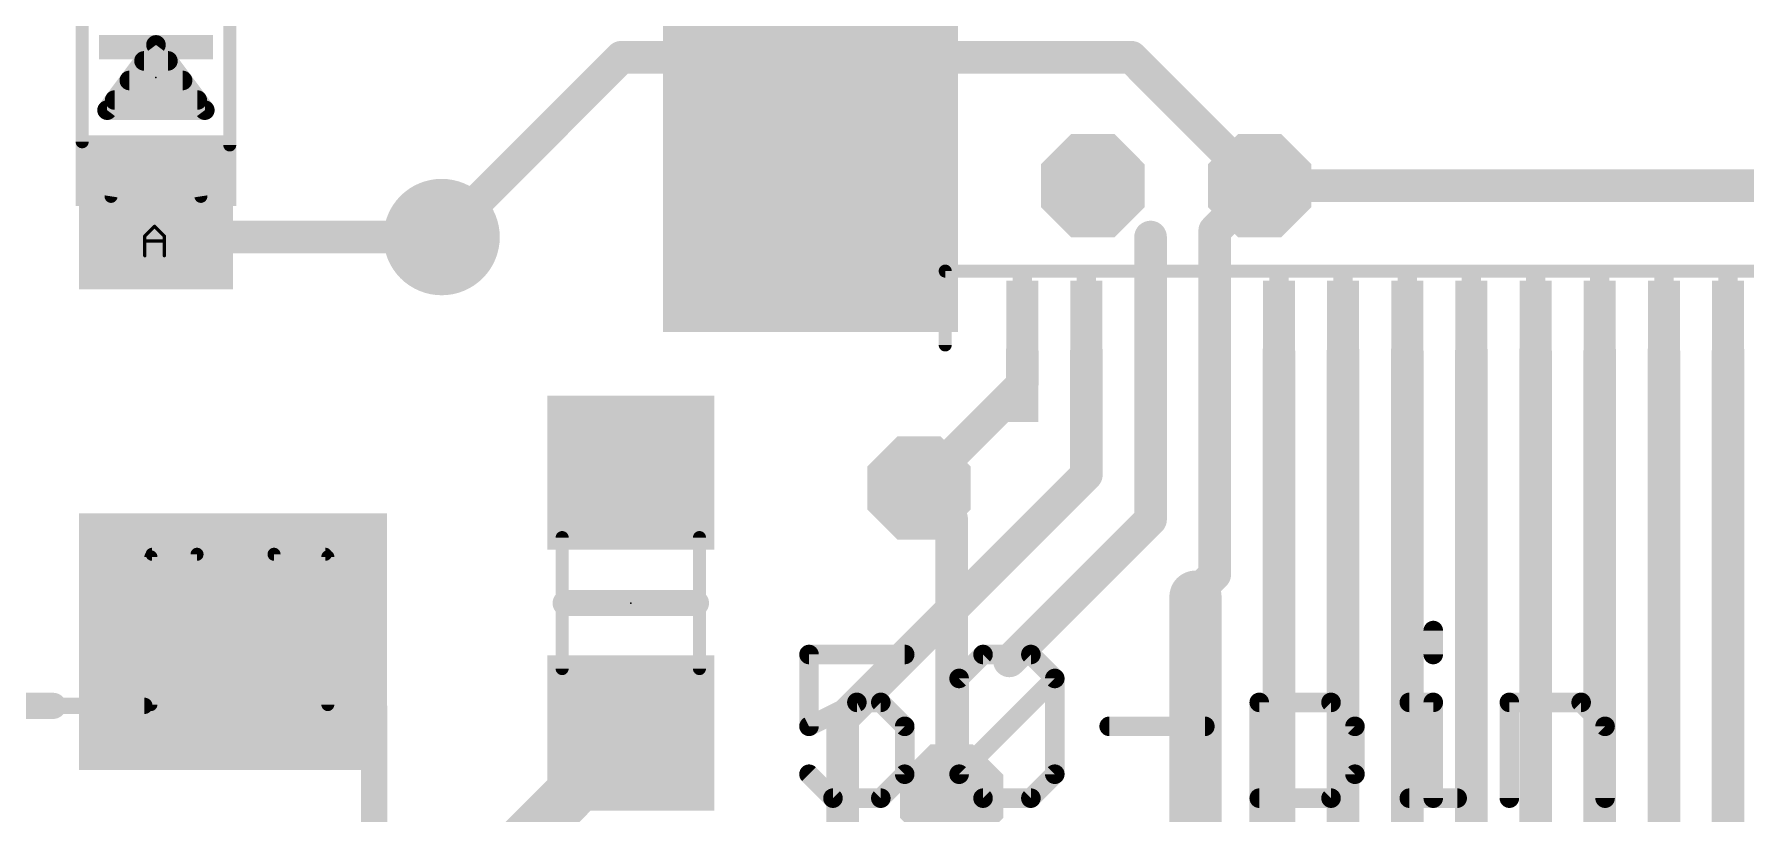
# Model space of a CAD drawing. Extents: x -14.2 to 48.4, y -5.3 to 35.
# Drawn here: x 6.73 to 20.07, y 14.56 to 20.63 of the extents above; entities that cross this region are included whole.
import ezdxf

# ---------------------------------------------------------------- set-up
doc = ezdxf.new("R2010")
doc.units = 0
for name, color, linetype in [('1', 12, 'CONTINUOUS'), ('16', 132, 'CONTINUOUS'), ('18', 110, 'CONTINUOUS'), ('21', 40, 'CONTINUOUS'), ('23', 40, 'CONTINUOUS'), ('51', 253, 'CONTINUOUS')]:
    doc.layers.add(name, color=color, linetype=linetype)

# ---------------------------------------------------------------- blocks, each defined once
blk = doc.blocks.new('RECT')
blk.add_solid([(-0.5, -0.5), (0.5, -0.5), (-0.5, 0.5), (0.5, 0.5)])
blk = doc.blocks.new('OCTAGONV')
at = {"const_width": 0.5}
blk.add_lwpolyline([(-0.25, -0.1036), (-0.25, 0.1036), (-0.1036, 0.25), (0.1036, 0.25), (0.25, 0.1036), (0.25, -0.1036), (0.1036, -0.25), (-0.1036, -0.25), (-0.25, -0.1036), (-0.25, 0.1036)], dxfattribs=at)
blk = doc.blocks.new('ROUNDV')
at = {"const_width": 0.5}
blk.add_lwpolyline([(0, -0.25, 1), (0, 0.25, 1), (0, -0.25)], format="xyb", dxfattribs=at)

msp = doc.modelspace()

# ---------------------------------------------------------------- linework, layer by layer
at = {"layer": '1'}
for points, const_width in [([(15.93, 19.1), (16.28, 19.45)], 0.254), ([(7.872, 19.05), (7.68, 19.242)], 0.254), ([(15.93, 18.16), (15.93, 19.1)], 0.254), ([(9.906, 19.05), (7.872, 19.05)], 0.254), ([(15.43, 18.16), (15.43, 19.05)], 0.254), ([(14.43, 18.16), (14.43, 17.9)], 0.254), ([(14.93, 17.2), (14.93, 18.16)], 0.254), ([(15.43, 16.85), (15.43, 18.16)], 0.254), ([(15.93, 16.423), (15.93, 18.16)], 0.254), ([(16.43, 18.16), (16.43, 4.89)], 0.254), ([(16.93, 4.89), (16.93, 18.16)], 0.254), ([(17.43, 18.16), (17.43, 4.89)], 0.254), ([(17.93, 4.89), (17.93, 18.16)], 0.254), ([(18.43, 18.16), (18.43, 4.89)], 0.254), ([(18.93, 4.89), (18.93, 18.16)], 0.254), ([(19.43, 18.16), (19.43, 4.89)], 0.254), ([(19.93, 4.89), (19.93, 18.16)], 0.254), ([(14.43, 17.9), (13.626, 17.096)], 0.254), ([(13.03, 15.3), (14.93, 17.2)], 0.254), ([(14.33, 15.75), (15.43, 16.85)], 0.254), ([(15.93, 16.423), (15.78, 16.273)], 0.254), ([(15.78, 11.95), (15.78, 16.25)], 0.4064), ([(15.78, 16.273), (15.78, 16.25)], 0.254), ([(11.38, 15.184), (10.48, 14.284)], 0.4064), ([(13.03, 11.65), (13.03, 15.3)], 0.254), ([(13.88, 11.7), (13.88, 14.696)], 0.254)]:
    msp.add_lwpolyline(points, dxfattribs=dict(at, const_width=const_width))
for points, const_width in [([(16.3249, 19.4051, 1), (16.2351, 19.4949)], 0.127), ([(7.7249, 19.2869, 1), (7.6351, 19.1971)], 0.127), ([(15.9935, 19.1, 1), (15.8665, 19.1)], 0.127), ([(15.8851, 19.1449, 1), (15.9749, 19.0551)], 0.127), ([(7.872, 19.1135, 1), (7.872, 18.9865)], 0.127), ([(7.8271, 19.0051, 1), (7.9169, 19.0949)], 0.127), ([(9.906, 18.9865, 1), (9.906, 19.1135)], 0.127), ([(15.4935, 19.05, 1), (15.3665, 19.05)], 0.127), ([(14.4935, 18.16, 1), (14.3665, 18.16)], 0.127), ([(14.9935, 18.16, 1), (14.8665, 18.16)], 0.127), ([(15.4935, 18.16, 1), (15.3665, 18.16)], 0.127), ([(15.9935, 18.16, 1), (15.8665, 18.16)], 0.127), ([(16.4935, 18.16, 1), (16.3665, 18.16)], 0.127), ([(16.9935, 18.16, 1), (16.8665, 18.16)], 0.127), ([(17.4935, 18.16, 1), (17.3665, 18.16)], 0.127), ([(17.9935, 18.16, 1), (17.8665, 18.16)], 0.127), ([(18.4935, 18.16, 1), (18.3665, 18.16)], 0.127), ([(18.9935, 18.16, 1), (18.8665, 18.16)], 0.127), ([(19.4935, 18.16, 1), (19.3665, 18.16)], 0.127), ([(19.9935, 18.16, 1), (19.8665, 18.16)], 0.127), ([(15.3665, 18.16, 1), (15.4935, 18.16)], 0.127), ([(15.8665, 18.16, 1), (15.9935, 18.16)], 0.127), ([(14.4749, 17.8551, 1), (14.3851, 17.9449)], 0.127), ([(14.3665, 17.9, 1), (14.4935, 17.9)], 0.127), ([(13.5811, 17.1409, 1), (13.6709, 17.0511)], 0.127), ([(14.8665, 17.2, 1), (14.9935, 17.2)], 0.127), ([(14.9749, 17.1551, 1), (14.8851, 17.2449)], 0.127), ([(15.4749, 16.8051, 1), (15.3851, 16.8949)], 0.127), ([(15.3665, 16.85, 1), (15.4935, 16.85)], 0.127), ([(15.9749, 16.3781, 1), (15.8851, 16.4679)], 0.127), ([(15.8816, 16.25, 1), (15.6784, 16.25)], 0.2032), ([(15.8665, 16.423, 1), (15.9935, 16.423)], 0.127), ([(15.8435, 16.273, 1), (15.7165, 16.273)], 0.127), ([(15.7351, 16.3179, 1), (15.8249, 16.2281)], 0.127), ([(15.7165, 16.25, 1), (15.8435, 16.25)], 0.127), ([(14.2851, 15.7949, 1), (14.3749, 15.7051)], 0.127), ([(11.4518, 15.1122, 1), (11.3082, 15.2558)], 0.2032), ([(13.0935, 15.3, 1), (12.9665, 15.3)], 0.127), ([(12.9851, 15.3449, 1), (13.0749, 15.2551)], 0.127), ([(13.9435, 14.696, 1), (13.8165, 14.696)], 0.127)]:
    msp.add_lwpolyline(points, format="xyb", dxfattribs=dict(at, const_width=const_width))
at = {"layer": '16', "const_width": 0.254}
for points in [[(11.306, 20.45), (9.906, 19.05)], [(15.28, 20.45), (11.306, 20.45)], [(15.28, 20.45), (16.28, 19.45)], [(27.425, 19.45), (16.28, 19.45)], [(13.638, 17.096), (13.626, 17.096)], [(13.88, 16.854), (13.638, 17.096)], [(13.88, 16.854), (13.88, 14.696)]]:
    msp.add_lwpolyline(points, dxfattribs=at)
at = {"layer": '16', "const_width": 0.127}
for points in [[(11.306, 20.5135, 1), (11.306, 20.3865)], [(11.3509, 20.4051, 1), (11.2611, 20.4949)], [(15.3249, 20.4949, 1), (15.2351, 20.4051)], [(15.28, 20.3865, 1), (15.28, 20.5135)], [(16.28, 19.5135, 1), (16.28, 19.3865)], [(16.2351, 19.4051, 1), (16.3249, 19.4949)], [(9.8611, 19.0949, 1), (9.9509, 19.0051)], [(13.626, 17.1595, 1), (13.626, 17.0325)], [(13.6829, 17.1409, 1), (13.5931, 17.0511)], [(13.638, 17.0325, 1), (13.638, 17.1595)], [(13.9435, 16.854, 1), (13.8165, 16.854)], [(13.8351, 16.8091, 1), (13.9249, 16.8989)], [(13.8165, 14.696, 1), (13.9435, 14.696)]]:
    msp.add_lwpolyline(points, format="xyb", dxfattribs=at)
at = {"layer": '21'}
for points, const_width in [([(7.68, 20.546), (7.299, 20.038)], 0.1524), ([(8.061, 20.038), (7.68, 20.546)], 0.1524), ([(7.5867, 20.4216), (7.7733, 20.4216)], 0.1524), ([(7.4724, 20.2692), (7.8876, 20.2692)], 0.1524), ([(7.3581, 20.1168), (8.0019, 20.1168)], 0.1524), ([(7.299, 20.038), (8.061, 20.038)], 0.1524), ([(11.888, 16.2), (10.872, 16.2)], 0.2032), ([(17.6327, 15.9862), (17.6327, 15.7998)], 0.1524), ([(13.5144, 15.7998), (12.7687, 15.7998)], 0.1524), ([(12.7687, 15.7998), (12.7687, 15.2405)], 0.1524), ([(13.9381, 15.6133), (14.1245, 15.7998)], 0.1524), ([(14.1245, 15.7998), (14.4974, 15.7998)], 0.1524), ([(14.4974, 15.7998), (14.6838, 15.6133)], 0.1524), ([(13.9381, 14.8676), (13.9381, 15.6133)], 0.1524), ([(13.9381, 14.8676), (14.6838, 15.6133)], 0.1524), ([(14.6838, 15.6133), (14.6838, 14.8676)], 0.1524), ([(4.18, 15.4), (6.88, 15.4)], 0.2032), ([(12.7687, 15.2405), (13.1416, 15.4269)], 0.1524), ([(13.1416, 15.4269), (13.328, 15.4269)], 0.1524), ([(13.328, 15.4269), (13.5144, 15.2405)], 0.1524), ([(16.2769, 14.3084), (16.2769, 15.4269)], 0.1524), ([(16.2769, 15.4269), (16.8362, 15.4269)], 0.1524), ([(16.8362, 15.4269), (17.0226, 15.2405)], 0.1524), ([(17.4463, 15.4269), (17.6327, 15.4269)], 0.1524), ([(17.6327, 15.4269), (17.6327, 14.6812)], 0.1524), ([(18.2259, 14.6812), (18.2259, 15.4269)], 0.1524), ([(18.2259, 15.4269), (18.7852, 15.4269)], 0.1524), ([(18.7852, 15.4269), (18.9716, 15.2405)], 0.1524), ([(13.5144, 15.2405), (13.5144, 14.8676)], 0.1524), ([(15.1075, 15.2405), (15.8532, 15.2405)], 0.1524), ([(17.0226, 15.2405), (17.0226, 14.8676)], 0.1524), ([(18.9716, 15.2405), (18.9716, 14.6812)], 0.1524), ([(12.9551, 14.6812), (12.7687, 14.8676)], 0.1524), ([(13.5144, 14.8676), (13.328, 14.6812)], 0.1524), ([(14.1245, 14.6812), (13.9381, 14.8676)], 0.1524), ([(14.6838, 14.8676), (14.4974, 14.6812)], 0.1524), ([(17.0226, 14.8676), (16.8362, 14.6812)], 0.1524), ([(9.38, 14.7), (9.38, 13.6)], 0.2032), ([(13.328, 14.6812), (12.9551, 14.6812)], 0.1524), ([(14.4974, 14.6812), (14.1245, 14.6812)], 0.1524), ([(16.8362, 14.6812), (16.2769, 14.6812)], 0.1524), ([(17.4463, 14.6812), (17.8191, 14.6812)], 0.1524)]:
    msp.add_lwpolyline(points, dxfattribs=dict(at, const_width=const_width))
for points, const_width in [([(7.7105, 20.5689, 1), (7.6495, 20.5231)], 0.0762), ([(7.7105, 20.5231, 1), (7.6495, 20.5689)], 0.0762), ([(7.5867, 20.4597, 1), (7.5867, 20.3835)], 0.0762), ([(7.7733, 20.3835, 1), (7.7733, 20.4597)], 0.0762), ([(7.4724, 20.3073, 1), (7.4724, 20.2311)], 0.0762), ([(7.8876, 20.2311, 1), (7.8876, 20.3073)], 0.0762), ([(7.3581, 20.1549, 1), (7.3581, 20.0787)], 0.0762), ([(8.0019, 20.0787, 1), (8.0019, 20.1549)], 0.0762), ([(7.299, 20.0761, 1), (7.299, 19.9999)], 0.0762), ([(7.2685, 20.0609, 1), (7.3295, 20.0151)], 0.0762), ([(8.0305, 20.0151, 1), (8.0915, 20.0609)], 0.0762), ([(8.061, 19.9999, 1), (8.061, 20.0761)], 0.0762), ([(10.872, 16.2508, 1), (10.872, 16.1492)], 0.1016), ([(11.888, 16.1492, 1), (11.888, 16.2508)], 0.1016), ([(17.6708, 15.9862, 1), (17.5946, 15.9862)], 0.0762), ([(12.7687, 15.8379, 1), (12.7687, 15.7617)], 0.0762), ([(12.8068, 15.7998, 1), (12.7306, 15.7998)], 0.0762), ([(13.5144, 15.7617, 1), (13.5144, 15.8379)], 0.0762), ([(14.1245, 15.8379, 1), (14.1245, 15.7617)], 0.0762), ([(14.1515, 15.7728, 1), (14.0976, 15.8267)], 0.0762), ([(14.5243, 15.8267, 1), (14.4704, 15.7728)], 0.0762), ([(14.4974, 15.7617, 1), (14.4974, 15.8379)], 0.0762), ([(17.5946, 15.7998, 1), (17.6708, 15.7998)], 0.0762), ([(13.9762, 15.6133, 1), (13.9, 15.6133)], 0.0762), ([(13.9112, 15.6403, 1), (13.965, 15.5864)], 0.0762), ([(14.7219, 15.6133, 1), (14.6457, 15.6133)], 0.0762), ([(14.7107, 15.5864, 1), (14.6569, 15.6403)], 0.0762), ([(14.6569, 15.5864, 1), (14.7107, 15.6403)], 0.0762), ([(6.88, 15.3492, 1), (6.88, 15.4508)], 0.1016), ([(13.1416, 15.465, 1), (13.1416, 15.3888)], 0.0762), ([(13.1586, 15.3928, 1), (13.1245, 15.461)], 0.0762), ([(13.3549, 15.4538, 1), (13.301, 15.4)], 0.0762), ([(13.328, 15.3888, 1), (13.328, 15.465)], 0.0762), ([(16.315, 15.4269, 1), (16.2388, 15.4269)], 0.0762), ([(16.2769, 15.465, 1), (16.2769, 15.3888)], 0.0762), ([(16.8631, 15.4538, 1), (16.8092, 15.4)], 0.0762), ([(16.8362, 15.3888, 1), (16.8362, 15.465)], 0.0762), ([(17.4463, 15.465, 1), (17.4463, 15.3888)], 0.0762), ([(17.6708, 15.4269, 1), (17.5946, 15.4269)], 0.0762), ([(17.6327, 15.3888, 1), (17.6327, 15.465)], 0.0762), ([(18.264, 15.4269, 1), (18.1878, 15.4269)], 0.0762), ([(18.2259, 15.465, 1), (18.2259, 15.3888)], 0.0762), ([(18.8121, 15.4538, 1), (18.7582, 15.4)], 0.0762), ([(18.7852, 15.3888, 1), (18.7852, 15.465)], 0.0762), ([(12.7517, 15.2746, 1), (12.7857, 15.2064)], 0.0762), ([(12.7306, 15.2405, 1), (12.8068, 15.2405)], 0.0762), ([(13.5525, 15.2405, 1), (13.4763, 15.2405)], 0.0762), ([(13.4875, 15.2135, 1), (13.5413, 15.2674)], 0.0762), ([(15.1075, 15.2786, 1), (15.1075, 15.2024)], 0.0762), ([(15.8532, 15.2024, 1), (15.8532, 15.2786)], 0.0762), ([(17.0607, 15.2405, 1), (16.9845, 15.2405)], 0.0762), ([(16.9957, 15.2135, 1), (17.0495, 15.2674)], 0.0762), ([(19.0097, 15.2405, 1), (18.9335, 15.2405)], 0.0762), ([(18.9446, 15.2135, 1), (18.9985, 15.2674)], 0.0762), ([(12.7956, 14.8946, 1), (12.7418, 14.8407)], 0.0762), ([(13.5413, 14.8407, 1), (13.4875, 14.8946)], 0.0762), ([(13.965, 14.8946, 1), (13.9112, 14.8407)], 0.0762), ([(14.7107, 14.8407, 1), (14.6569, 14.8946)], 0.0762), ([(17.0495, 14.8407, 1), (16.9957, 14.8946)], 0.0762), ([(13.4763, 14.8676, 1), (13.5525, 14.8676)], 0.0762), ([(13.9112, 14.8946, 1), (13.965, 14.8407)], 0.0762), ([(13.9, 14.8676, 1), (13.9762, 14.8676)], 0.0762), ([(14.6457, 14.8676, 1), (14.7219, 14.8676)], 0.0762), ([(16.9845, 14.8676, 1), (17.0607, 14.8676)], 0.0762), ([(9.4308, 14.7, 1), (9.3292, 14.7)], 0.1016), ([(12.9551, 14.7193, 1), (12.9551, 14.6431)], 0.0762), ([(12.9282, 14.6543, 1), (12.9821, 14.7081)], 0.0762), ([(13.301, 14.7081, 1), (13.3549, 14.6543)], 0.0762), ([(13.328, 14.6431, 1), (13.328, 14.7193)], 0.0762), ([(14.1245, 14.7193, 1), (14.1245, 14.6431)], 0.0762), ([(14.0976, 14.6543, 1), (14.1515, 14.7081)], 0.0762), ([(14.4704, 14.7081, 1), (14.5243, 14.6543)], 0.0762), ([(14.4974, 14.6431, 1), (14.4974, 14.7193)], 0.0762), ([(16.2769, 14.7193, 1), (16.2769, 14.6431)], 0.0762), ([(16.8092, 14.7081, 1), (16.8631, 14.6543)], 0.0762), ([(16.8362, 14.6431, 1), (16.8362, 14.7193)], 0.0762), ([(17.4463, 14.7193, 1), (17.4463, 14.6431)], 0.0762), ([(17.5946, 14.6812, 1), (17.6708, 14.6812)], 0.0762), ([(17.8191, 14.6431, 1), (17.8191, 14.7193)], 0.0762), ([(18.1878, 14.6812, 1), (18.264, 14.6812)], 0.0762), ([(18.9335, 14.6812, 1), (19.0097, 14.6812)], 0.0762)]:
    msp.add_lwpolyline(points, format="xyb", dxfattribs=dict(at, const_width=const_width))
at = {"layer": '23'}
for p in [(7.68, 20.292), (11.38, 16.2)]:
    msp.add_point(p, dxfattribs=at)
at = {"layer": '51'}
for points, const_width in [([(7.105, 19.792), (7.105, 21.217)], 0.1016), ([(8.255, 20.817), (8.255, 19.767)], 0.1016), ([(7.5927, 19.0572), (7.669, 19.1335)], 0.0254), ([(7.669, 19.1335), (7.7452, 19.0572)], 0.0254), ([(7.5927, 18.9047), (7.5927, 19.0572)], 0.0254), ([(7.5927, 19.0191), (7.7452, 19.0191)], 0.0254), ([(7.7452, 19.0572), (7.7452, 18.9047)], 0.0254), ([(34.53, 18.785), (13.83, 18.785)], 0.1016), ([(13.83, 18.785), (13.83, 18.21)], 0.1016), ([(10.845, 16.71), (10.845, 15.69)], 0.1016), ([(11.915, 16.71), (11.915, 15.69)], 0.1016), ([(7.6406, 15.41), (7.6406, 16.56)], 0.1016), ([(7.65, 16.58), (8, 16.58)], 0.1016), ([(9, 16.58), (8.6, 16.58)], 0.1016), ([(9.0192, 16.56), (9.0192, 15.41)], 0.1016), ([(9.38, 15.4), (9.03, 15.4)], 0.2032), ([(9.38, 15.4), (9.38, 7.6)], 0.2032), ([(3.49, 15.4), (7.59, 15.4)], 0.127)]:
    msp.add_lwpolyline(points, dxfattribs=dict(at, const_width=const_width))
for points, const_width in [([(7.0796, 19.792, 1), (7.1304, 19.792)], 0.0508), ([(8.2296, 19.767, 1), (8.2804, 19.767)], 0.0508), ([(8.03, 19.367, 0.8571), (7.33, 19.367)], 0.1016), ([(7.3049, 19.3709, 1), (7.3551, 19.3631)], 0.0508), ([(8.0049, 19.3631, 1), (8.0551, 19.3709)], 0.0508), ([(7.6735, 19.138, 1), (7.6645, 19.129)], 0.0127), ([(7.6735, 19.129, 1), (7.6645, 19.138)], 0.0127), ([(7.5882, 19.0617, 1), (7.5972, 19.0527)], 0.0127), ([(7.5927, 19.0254, 1), (7.5927, 19.0127)], 0.0127), ([(7.5991, 19.0572, 1), (7.5864, 19.0572)], 0.0127), ([(7.7516, 19.0572, 1), (7.7389, 19.0572)], 0.0127), ([(7.7407, 19.0527, 1), (7.7497, 19.0617)], 0.0127), ([(7.7452, 19.0127, 1), (7.7452, 19.0254)], 0.0127), ([(7.5864, 18.9047, 1), (7.5991, 18.9047)], 0.0127), ([(7.7389, 18.9047, 1), (7.7516, 18.9047)], 0.0127), ([(13.83, 18.8104, 1), (13.83, 18.7596)], 0.0508), ([(13.8554, 18.785, 1), (13.8046, 18.785)], 0.0508), ([(13.8046, 18.21, 1), (13.8554, 18.21)], 0.0508), ([(10.8704, 16.71, 1), (10.8196, 16.71)], 0.0508), ([(11.9404, 16.71, 1), (11.8896, 16.71)], 0.0508), ([(7.666, 16.56, 1), (7.6152, 16.56)], 0.0508), ([(7.65, 16.6054, 1), (7.65, 16.5546)], 0.0508), ([(8, 16.58, 1), (8.6, 16.58)], 0.1016), ([(8.0254, 16.58, 1), (7.9746, 16.58)], 0.0508), ([(8, 16.5546, 1), (8, 16.6054)], 0.0508), ([(8.6254, 16.58, 1), (8.5746, 16.58)], 0.0508), ([(8.6, 16.6054, 1), (8.6, 16.5546)], 0.0508), ([(9.0446, 16.56, 1), (8.9938, 16.56)], 0.0508), ([(9, 16.5546, 1), (9, 16.6054)], 0.0508), ([(10.8196, 15.69, 1), (10.8704, 15.69)], 0.0508), ([(11.8896, 15.69, 1), (11.9404, 15.69)], 0.0508), ([(9.03, 15.4508, 1), (9.03, 15.3492)], 0.1016), ([(9.4308, 15.4, 1), (9.3292, 15.4)], 0.1016), ([(9.38, 15.3492, 1), (9.38, 15.4508)], 0.1016), ([(7.59, 15.3682, 1), (7.59, 15.4318)], 0.0635), ([(7.6152, 15.41, 1), (7.666, 15.41)], 0.0508), ([(8.9938, 15.41, 1), (9.0446, 15.41)], 0.0508)]:
    msp.add_lwpolyline(points, format="xyb", dxfattribs=dict(at, const_width=const_width))

# ---------------------------------------------------------------- block references
at = {"layer": '1'}
for p, xscale, yscale, rotation in [((12.78, 19.86), 3.1, 2.3, 270), ((14.43, 18.16), 1.1, 0.25, 90), ((14.93, 18.16), 1.1, 0.25, 90), ((15.43, 18.16), 1.1, 0.25, 90), ((15.93, 18.16), 1.1, 0.25, 90), ((16.43, 18.16), 1.1, 0.25, 90), ((16.93, 18.16), 1.1, 0.25, 90), ((17.43, 18.16), 1.1, 0.25, 90), ((17.93, 18.16), 1.1, 0.25, 90), ((18.43, 18.16), 1.1, 0.25, 90), ((18.93, 18.16), 1.1, 0.25, 90), ((19.43, 18.16), 1.1, 0.25, 90), ((19.93, 18.16), 1.1, 0.25, 90), ((11.38, 17.216), 1.2, 1.3, 270), ((8.28, 15.9), 2, 2.4, 270), ((11.38, 15.184), 1.2, 1.3, 270)]:
    msp.add_blockref('RECT', p, dxfattribs=dict(at, xscale=xscale, yscale=yscale, rotation=rotation))
at = {"layer": '1', "xscale": 1.2, "yscale": 1.2}
msp.add_blockref('RECT', (7.68, 19.242), dxfattribs=at)
at = {"layer": '18'}
for name, p, xscale, yscale in [('OCTAGONV', (14.98, 19.45), 0.8064, 0.8064), ('OCTAGONV', (14.98, 19.45), 0.8064, 0.8064), ('OCTAGONV', (16.28, 19.45), 0.8064, 0.8064), ('OCTAGONV', (16.28, 19.45), 0.8064, 0.8064), ('ROUNDV', (9.906, 19.05), 0.9064, 0.9064), ('ROUNDV', (9.906, 19.05), 0.9064, 0.9064), ('OCTAGONV', (13.626, 17.096), 0.8064, 0.8064), ('OCTAGONV', (13.626, 17.096), 0.8064, 0.8064), ('OCTAGONV', (13.88, 14.696), 0.8064, 0.8064), ('OCTAGONV', (13.88, 14.696), 0.8064, 0.8064)]:
    msp.add_blockref(name, p, dxfattribs=dict(at, xscale=xscale, yscale=yscale))
at = {"layer": '21', "xscale": 0.889, "yscale": 0.1905}
msp.add_blockref('RECT', (7.68, 20.5278), dxfattribs=at)
at = {"layer": '51'}
for p, xscale, yscale in [((7.2175, 19.542), 0.325, 0.5), ((7.43, 19.667), 0.15, 0.25), ((7.68, 19.7045), 0.4, 0.175), ((7.93, 19.667), 0.15, 0.25), ((8.1425, 19.542), 0.325, 0.5)]:
    msp.add_blockref('RECT', p, dxfattribs=dict(at, xscale=xscale, yscale=yscale))
at = {"layer": '51', "rotation": 270}
for p, xscale, yscale in [((14.43, 18.2975), 0.875, 0.15), ((14.93, 18.2975), 0.875, 0.15), ((15.43, 18.2975), 0.875, 0.15), ((15.93, 18.2975), 0.875, 0.15), ((16.43, 18.2975), 0.875, 0.15), ((16.93, 18.2975), 0.875, 0.15), ((17.43, 18.2975), 0.875, 0.15), ((17.93, 18.2975), 0.875, 0.15), ((18.43, 18.2975), 0.875, 0.15), ((18.93, 18.2975), 0.875, 0.15), ((19.43, 18.2975), 0.875, 0.15), ((19.93, 18.2975), 0.875, 0.15), ((11.38, 16.9084), 0.5832, 1.3), ((11.38, 15.4968), 0.5936, 1.3)]:
    msp.add_blockref('RECT', p, dxfattribs=dict(at, xscale=xscale, yscale=yscale))

doc.saveas('drawing.dxf')
